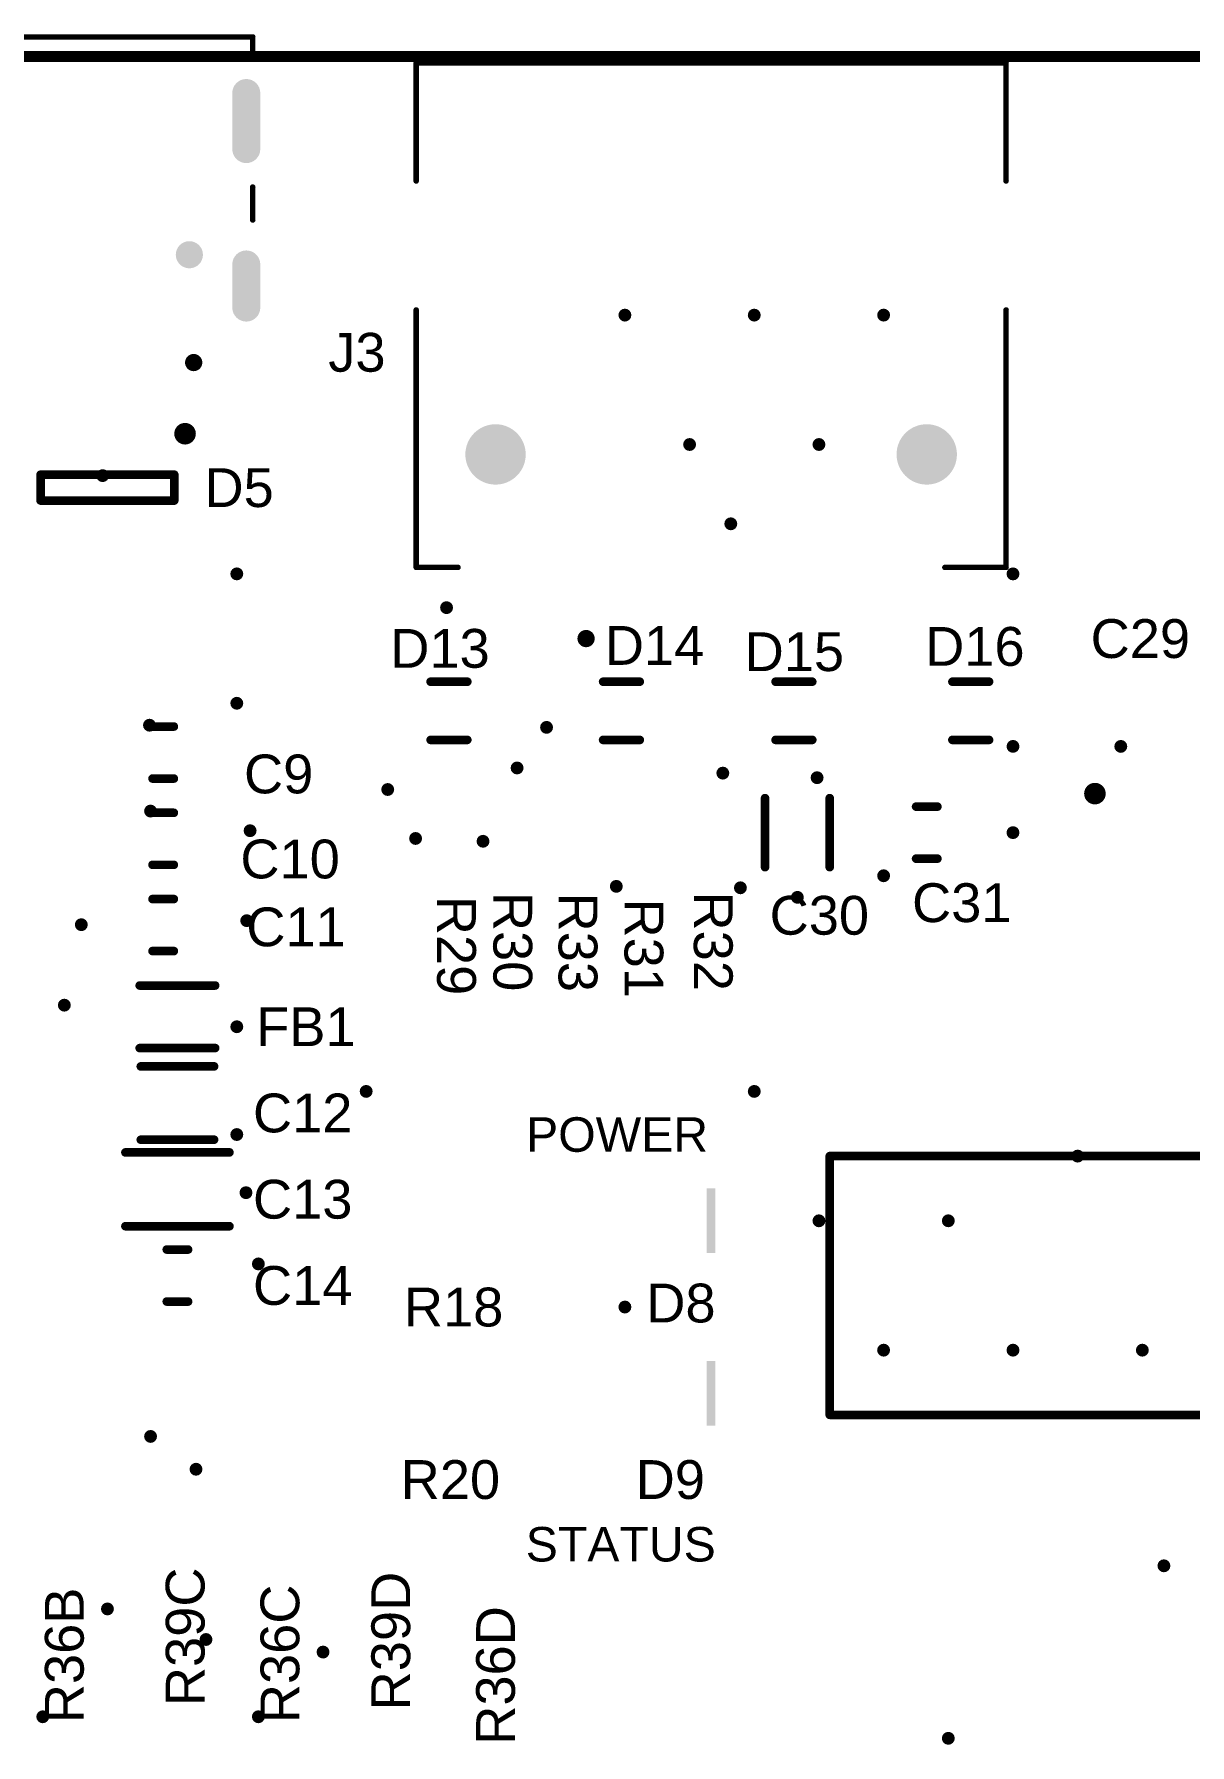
# Model space of a CAD drawing. Header units: inches. Extents: x 10 to 190, y 10 to 91.
# Drawn here: x 121.3 to 148.1, y 50.85 to 90.51 of the extents above; entities that cross this region are included whole.
import ezdxf

# ---------------------------------------------------------------- set-up
doc = ezdxf.new("R2010")
doc.units = ezdxf.units.IN
for name, color, linetype in [('Board Outline', 216, 'Continuous'), ('Pad Holes', 156, 'Continuous'), ('Top Overlay', 2, 'Continuous'), ('Via Holes', 16, 'Continuous')]:
    doc.layers.add(name, color=color, linetype=linetype)
doc.styles.add('Arial', font='', dxfattribs={"height": 0.2})
doc.styles.get('Arial').set_extended_font_data('Arial')

# ---------------------------------------------------------------- blocks, each defined once
blk = doc.blocks.new('JAE_DX07S016JA1R1500_27')
at = {"layer": 'Pad Holes'}
h = blk.add_hatch(color=7, dxfattribs=at)
edge = h.paths.add_edge_path()
edge.add_arc((-4.32, 0.225), 0.325, 180, 360)
edge.add_line((-3.995, 0.225), (-3.995, 1.225))
edge.add_arc((-4.32, 1.225), 0.325, 0, 180)
edge.add_line((-4.645, 1.225), (-4.645, 0.225))
h = blk.add_hatch(color=7, dxfattribs=at)
edge = h.paths.add_edge_path()
edge.add_arc((4.32, 0.225), 0.325, 180, 360)
edge.add_line((4.645, 0.225), (4.645, 1.225))
edge.add_arc((4.32, 1.225), 0.325, 0, 180)
edge.add_line((3.995, 1.225), (3.995, 0.225))
h = blk.add_hatch(color=7, dxfattribs=at)
edge = h.paths.add_edge_path()
edge.add_arc((-3, 0), 0.315, 0, 360)
h = blk.add_hatch(color=7, dxfattribs=at)
edge = h.paths.add_edge_path()
edge.add_arc((3, 0), 0.315, 0, 360)
h = blk.add_hatch(color=7, dxfattribs=at)
edge = h.paths.add_edge_path()
edge.add_arc((3, 0), 0.3, 0, 360)
h = blk.add_hatch(color=7, dxfattribs=at)
edge = h.paths.add_edge_path()
edge.add_arc((-4.32, -3.75), 0.325, 180, 360)
edge.add_line((-3.995, -3.75), (-3.995, -2.45))
edge.add_arc((-4.32, -2.45), 0.325, 0, 180)
edge.add_line((-4.645, -2.45), (-4.645, -3.75))
h = blk.add_hatch(color=7, dxfattribs=at)
edge = h.paths.add_edge_path()
edge.add_arc((4.32, -3.75), 0.325, 180, 360)
edge.add_line((4.645, -3.75), (4.645, -2.45))
edge.add_arc((4.32, -2.45), 0.325, 0, 180)
edge.add_line((3.995, -2.45), (3.995, -3.75))
at = {"layer": 'Top Overlay'}
for points in [[(-3, 2.5, 0.2, 0.2, 1), (-3.2, 2.5, 0.2, 0.2, 1)], [(-3.25, 2.5, 0.1, 0.1, 1), (-3.15, 2.5, 0.1, 0.1, 1)], [(-3.05, 2.5, 0.1, 0.1, 1), (-2.95, 2.5, 0.1, 0.1, 1)], [(-4.502, -0.805, 0.0635, 0.0635, 1), (-4.438, -0.805, 0.0635, 0.0635, 1)], [(4.438, -0.805, 0.0635, 0.0635, 1), (4.502, -0.805, 0.0635, 0.0635, 1)], [(-4.502, -1.57, 0.0635, 0.0635, 1), (-4.438, -1.57, 0.0635, 0.0635, 1)], [(4.438, -1.57, 0.0635, 0.0635, 1), (4.502, -1.57, 0.0635, 0.0635, 1)], [(-4.502, -4.63, 0.0635, 0.0635, 1), (-4.438, -4.63, 0.0635, 0.0635, 1)], [(4.438, -4.63, 0.0635, 0.0635, 1), (4.502, -4.63, 0.0635, 0.0635, 1)], [(-4.502, -5.05, 0.0635, 0.0635, 1), (-4.438, -5.05, 0.0635, 0.0635, 1)], [(-4.502, -5.05, 0.0635, 0.0635, 1), (-4.438, -5.05, 0.0635, 0.0635, 1)], [(4.438, -5.05, 0.0635, 0.0635, 1), (4.502, -5.05, 0.0635, 0.0635, 1)], [(4.438, -5.05, 0.0635, 0.0635, 1), (4.502, -5.05, 0.0635, 0.0635, 1)]]:
    blk.add_lwpolyline(points, format="xyseb", close=True, dxfattribs=at)
for points in [[(-4.47, -0.805, 0.127, 0.127, 0), (-4.47, -1.57, 0.127, 0.127, 0)], [(4.47, -0.805, 0.127, 0.127, 0), (4.47, -1.57, 0.127, 0.127, 0)], [(-4.47, -4.63, 0.127, 0.127, 0), (-4.47, -5.05, 0.127, 0.127, 0)], [(4.47, -4.63, 0.127, 0.127, 0), (4.47, -5.05, 0.127, 0.127, 0)], [(4.47, -5.05, 0.127, 0.127, 0), (-4.47, -5.05, 0.127, 0.127, 0)]]:
    blk.add_lwpolyline(points, format="xyseb", dxfattribs=at)
blk = doc.blocks.new('FP_C04_057_SN_MFG_78')
at = {"layer": 'Top Overlay'}
for points in [[(-1.55, 2.5, 0.2, 0.2, 0), (1.55, 2.5, 0.2, 0.2, 0)], [(-1.55, -2.5, 0.2, 0.2, 0), (1.55, -2.5, 0.2, 0.2, 0)]]:
    blk.add_lwpolyline(points, format="xyseb", dxfattribs=at)
for points in [[(-1.6, 2.5, 0.1, 0.1, 1), (-1.5, 2.5, 0.1, 0.1, 1)], [(1.5, 2.5, 0.1, 0.1, 1), (1.6, 2.5, 0.1, 0.1, 1)], [(-3.975, 1.905, 0.25, 0.25, 1), (-4.225, 1.905, 0.25, 0.25, 1)], [(-4.287, 1.905, 0.125, 0.125, 1), (-4.163, 1.905, 0.125, 0.125, 1)], [(-4.037, 1.905, 0.125, 0.125, 1), (-3.912, 1.905, 0.125, 0.125, 1)], [(-1.6, -2.5, 0.1, 0.1, 1), (-1.5, -2.5, 0.1, 0.1, 1)], [(1.5, -2.5, 0.1, 0.1, 1), (1.6, -2.5, 0.1, 0.1, 1)]]:
    blk.add_lwpolyline(points, format="xyseb", close=True, dxfattribs=at)
blk = doc.blocks.new('W16MK_1_N_98')
at = {"layer": 'Top Overlay'}
for points in [[(-4.425, 5.295, 0.25, 0.25, 1), (-4.675, 5.295, 0.25, 0.25, 1)], [(-4.737, 5.295, 0.125, 0.125, 1), (-4.613, 5.295, 0.125, 0.125, 1)], [(-4.487, 5.295, 0.125, 0.125, 1), (-4.362, 5.295, 0.125, 0.125, 1)], [(-3.05, 5.25, 0.1, 0.1, 1), (-2.95, 5.25, 0.1, 0.1, 1)], [(-3.05, 5.25, 0.1, 0.1, 1), (-2.95, 5.25, 0.1, 0.1, 1)], [(2.95, 5.25, 0.1, 0.1, 1), (3.05, 5.25, 0.1, 0.1, 1)], [(2.95, 5.25, 0.1, 0.1, 1), (3.05, 5.25, 0.1, 0.1, 1)], [(-1.7, 4.25, 0.6, 0.6, 1), (-2.3, 4.25, 0.6, 0.6, 1)], [(-2.45, 4.25, 0.3, 0.3, 1), (-2.15, 4.25, 0.3, 0.3, 1)], [(-1.85, 4.25, 0.3, 0.3, 1), (-1.55, 4.25, 0.3, 0.3, 1)], [(-3.05, -5.25, 0.1, 0.1, 1), (-2.95, -5.25, 0.1, 0.1, 1)], [(-3.05, -5.25, 0.1, 0.1, 1), (-2.95, -5.25, 0.1, 0.1, 1)], [(2.95, -5.25, 0.1, 0.1, 1), (3.05, -5.25, 0.1, 0.1, 1)], [(2.95, -5.25, 0.1, 0.1, 1), (3.05, -5.25, 0.1, 0.1, 1)]]:
    blk.add_lwpolyline(points, format="xyseb", close=True, dxfattribs=at)
for points in [[(3, 5.25, 0.2, 0.2, 0), (-3, 5.25, 0.2, 0.2, 0)], [(-3, -5.25, 0.2, 0.2, 0), (-3, 5.25, 0.2, 0.2, 0)], [(3, -5.25, 0.2, 0.2, 0), (3, 5.25, 0.2, 0.2, 0)], [(3, -5.25, 0.2, 0.2, 0), (-3, -5.25, 0.2, 0.2, 0)]]:
    blk.add_lwpolyline(points, format="xyseb", dxfattribs=at)
blk = doc.blocks.new('CUI_MSD_11_A_177')
at = {"layer": 'Pad Holes'}
h = blk.add_hatch(color=7, dxfattribs=at)
edge = h.paths.add_edge_path()
edge.add_arc((-5, 3.23), 0.7, 0, 360)
h = blk.add_hatch(color=7, dxfattribs=at)
edge = h.paths.add_edge_path()
edge.add_arc((5, 3.23), 0.7, 0, 360)
at = {"layer": 'Top Overlay'}
for points in [[(3, 7.5, 0.2, 0.2, 1), (2.8, 7.5, 0.2, 0.2, 1)], [(2.75, 7.5, 0.1, 0.1, 1), (2.85, 7.5, 0.1, 0.1, 1)], [(2.95, 7.5, 0.1, 0.1, 1), (3.05, 7.5, 0.1, 0.1, 1)], [(-6.872, 5.85, 0.0635, 0.0635, 1), (-6.808, 5.85, 0.0635, 0.0635, 1)], [(-6.872, 5.85, 0.0635, 0.0635, 1), (-6.808, 5.85, 0.0635, 0.0635, 1)], [(-5.452, 5.85, 0.0635, 0.0635, 1), (-5.388, 5.85, 0.0635, 0.0635, 1)], [(5.838, 5.85, 0.0635, 0.0635, 1), (5.902, 5.85, 0.0635, 0.0635, 1)], [(6.808, 5.85, 0.0635, 0.0635, 1), (6.872, 5.85, 0.0635, 0.0635, 1)], [(6.808, 5.85, 0.0635, 0.0635, 1), (6.872, 5.85, 0.0635, 0.0635, 1)], [(-6.872, -0.12, 0.0635, 0.0635, 1), (-6.808, -0.12, 0.0635, 0.0635, 1)], [(6.808, -0.12, 0.0635, 0.0635, 1), (6.872, -0.12, 0.0635, 0.0635, 1)], [(-6.872, -3.11, 0.0635, 0.0635, 1), (-6.808, -3.11, 0.0635, 0.0635, 1)], [(6.808, -3.11, 0.0635, 0.0635, 1), (6.872, -3.11, 0.0635, 0.0635, 1)], [(-6.872, -5.85, 0.0635, 0.0635, 1), (-6.808, -5.85, 0.0635, 0.0635, 1)], [(-6.872, -5.85, 0.0635, 0.0635, 1), (-6.808, -5.85, 0.0635, 0.0635, 1)], [(6.808, -5.85, 0.0635, 0.0635, 1), (6.872, -5.85, 0.0635, 0.0635, 1)], [(6.808, -5.85, 0.0635, 0.0635, 1), (6.872, -5.85, 0.0635, 0.0635, 1)]]:
    blk.add_lwpolyline(points, format="xyseb", close=True, dxfattribs=at)
for points in [[(-5.42, 5.85, 0.127, 0.127, 0), (-6.84, 5.85, 0.127, 0.127, 0)], [(-6.84, 5.85, 0.127, 0.127, 0), (-6.84, -0.12, 0.127, 0.127, 0)], [(6.84, 5.85, 0.127, 0.127, 0), (5.87, 5.85, 0.127, 0.127, 0)], [(6.84, 5.85, 0.127, 0.127, 0), (6.84, -0.12, 0.127, 0.127, 0)], [(-6.84, -3.11, 0.127, 0.127, 0), (-6.84, -5.85, 0.127, 0.127, 0)], [(6.84, -3.11, 0.127, 0.127, 0), (6.84, -5.85, 0.127, 0.127, 0)], [(6.84, -5.85, 0.127, 0.127, 0), (-6.84, -5.85, 0.127, 0.127, 0)]]:
    blk.add_lwpolyline(points, format="xyseb", dxfattribs=at)
blk = doc.blocks.new('FP_BLM18_0_15__0_8_MFG_180')
at = {"layer": 'Top Overlay'}
for points in [[(0.875, 0.725, 0.2, 0.2, 0), (-0.875, 0.725, 0.2, 0.2, 0)], [(0.875, -0.725, 0.2, 0.2, 0), (-0.875, -0.725, 0.2, 0.2, 0)]]:
    blk.add_lwpolyline(points, format="xyseb", dxfattribs=at)
for points in [[(-0.925, 0.725, 0.1, 0.1, 1), (-0.825, 0.725, 0.1, 0.1, 1)], [(0.825, 0.725, 0.1, 0.1, 1), (0.925, 0.725, 0.1, 0.1, 1)], [(-0.925, -0.725, 0.1, 0.1, 1), (-0.825, -0.725, 0.1, 0.1, 1)], [(0.825, -0.725, 0.1, 0.1, 1), (0.925, -0.725, 0.1, 0.1, 1)]]:
    blk.add_lwpolyline(points, format="xyseb", close=True, dxfattribs=at)
blk = doc.blocks.new('FP_SOD323_CA_MFG_185')
at = {"layer": 'Top Overlay'}
for points in [[(-0.425, 0.675, 0.2, 0.2, 0), (0.425, 0.675, 0.2, 0.2, 0)], [(-0.425, -0.675, 0.2, 0.2, 0), (0.425, -0.675, 0.2, 0.2, 0)]]:
    blk.add_lwpolyline(points, format="xyseb", dxfattribs=at)
for points in [[(-0.475, 0.675, 0.1, 0.1, 1), (-0.375, 0.675, 0.1, 0.1, 1)], [(0.375, 0.675, 0.1, 0.1, 1), (0.475, 0.675, 0.1, 0.1, 1)], [(-0.475, -0.675, 0.1, 0.1, 1), (-0.375, -0.675, 0.1, 0.1, 1)], [(0.375, -0.675, 0.1, 0.1, 1), (0.475, -0.675, 0.1, 0.1, 1)]]:
    blk.add_lwpolyline(points, format="xyseb", close=True, dxfattribs=at)
blk = doc.blocks.new('FP_SOD323_CA_MFG_186')
at = {"layer": 'Top Overlay'}
for points in [[(-0.425, 0.675, 0.2, 0.2, 0), (0.425, 0.675, 0.2, 0.2, 0)], [(-0.425, -0.675, 0.2, 0.2, 0), (0.425, -0.675, 0.2, 0.2, 0)]]:
    blk.add_lwpolyline(points, format="xyseb", dxfattribs=at)
for points in [[(-0.475, 0.675, 0.1, 0.1, 1), (-0.375, 0.675, 0.1, 0.1, 1)], [(0.375, 0.675, 0.1, 0.1, 1), (0.475, 0.675, 0.1, 0.1, 1)], [(-0.475, -0.675, 0.1, 0.1, 1), (-0.375, -0.675, 0.1, 0.1, 1)], [(0.375, -0.675, 0.1, 0.1, 1), (0.475, -0.675, 0.1, 0.1, 1)]]:
    blk.add_lwpolyline(points, format="xyseb", close=True, dxfattribs=at)
blk = doc.blocks.new('FP_SOD323_CA_MFG_187')
at = {"layer": 'Top Overlay'}
for points in [[(0.425, 0.675, 0.2, 0.2, 0), (-0.425, 0.675, 0.2, 0.2, 0)], [(0.425, -0.675, 0.2, 0.2, 0), (-0.425, -0.675, 0.2, 0.2, 0)]]:
    blk.add_lwpolyline(points, format="xyseb", dxfattribs=at)
for points in [[(-0.475, 0.675, 0.1, 0.1, 1), (-0.375, 0.675, 0.1, 0.1, 1)], [(0.375, 0.675, 0.1, 0.1, 1), (0.475, 0.675, 0.1, 0.1, 1)], [(-0.475, -0.675, 0.1, 0.1, 1), (-0.375, -0.675, 0.1, 0.1, 1)], [(0.375, -0.675, 0.1, 0.1, 1), (0.475, -0.675, 0.1, 0.1, 1)]]:
    blk.add_lwpolyline(points, format="xyseb", close=True, dxfattribs=at)
blk = doc.blocks.new('FP_SOD323_CA_MFG_188')
at = {"layer": 'Top Overlay'}
for points in [[(0.425, 0.675, 0.2, 0.2, 0), (-0.425, 0.675, 0.2, 0.2, 0)], [(0.425, -0.675, 0.2, 0.2, 0), (-0.425, -0.675, 0.2, 0.2, 0)]]:
    blk.add_lwpolyline(points, format="xyseb", dxfattribs=at)
for points in [[(-0.475, 0.675, 0.1, 0.1, 1), (-0.375, 0.675, 0.1, 0.1, 1)], [(0.375, 0.675, 0.1, 0.1, 1), (0.475, 0.675, 0.1, 0.1, 1)], [(-0.475, -0.675, 0.1, 0.1, 1), (-0.375, -0.675, 0.1, 0.1, 1)], [(0.375, -0.675, 0.1, 0.1, 1), (0.475, -0.675, 0.1, 0.1, 1)]]:
    blk.add_lwpolyline(points, format="xyseb", close=True, dxfattribs=at)
blk = doc.blocks.new('WL_SMCW_1206_150120__75000_200')
at = {"layer": 'Top Overlay'}
blk.add_hatch(color=2, dxfattribs=at).paths.add_polyline_path([(-2.6, -0.75), (-2.4, -0.75), (-2.4, 0.75), (-2.6, 0.75)])
blk = doc.blocks.new('WL_SMCW_1206_150120__75000_201')
at = {"layer": 'Top Overlay'}
blk.add_hatch(color=2, dxfattribs=at).paths.add_polyline_path([(-2.6, -0.75), (-2.4, -0.75), (-2.4, 0.75), (-2.6, 0.75)])
blk = doc.blocks.new('SMTC_SOT23_6_V_204')
at = {"layer": 'Top Overlay'}
for points in [[(-1.125, 1.8, 0.25, 0.25, 1), (-1.375, 1.8, 0.25, 0.25, 1)], [(-1.438, 1.8, 0.125, 0.125, 1), (-1.313, 1.8, 0.125, 0.125, 1)], [(-1.187, 1.8, 0.125, 0.125, 1), (-1.062, 1.8, 0.125, 0.125, 1)], [(-0.35, 1.55, 0.1, 0.1, 1), (-0.25, 1.55, 0.1, 0.1, 1)], [(-0.35, 1.55, 0.1, 0.1, 1), (-0.25, 1.55, 0.1, 0.1, 1)], [(0.25, 1.55, 0.1, 0.1, 1), (0.35, 1.55, 0.1, 0.1, 1)], [(0.25, 1.55, 0.1, 0.1, 1), (0.35, 1.55, 0.1, 0.1, 1)], [(-0.35, -1.55, 0.1, 0.1, 1), (-0.25, -1.55, 0.1, 0.1, 1)], [(-0.35, -1.55, 0.1, 0.1, 1), (-0.25, -1.55, 0.1, 0.1, 1)], [(0.25, -1.55, 0.1, 0.1, 1), (0.35, -1.55, 0.1, 0.1, 1)], [(0.25, -1.55, 0.1, 0.1, 1), (0.35, -1.55, 0.1, 0.1, 1)]]:
    blk.add_lwpolyline(points, format="xyseb", close=True, dxfattribs=at)
for points in [[(0.3, 1.55, 0.2, 0.2, 0), (-0.3, 1.55, 0.2, 0.2, 0)], [(-0.3, -1.55, 0.2, 0.2, 0), (-0.3, 1.55, 0.2, 0.2, 0)], [(0.3, -1.55, 0.2, 0.2, 0), (0.3, 1.55, 0.2, 0.2, 0)], [(0.3, -1.55, 0.2, 0.2, 0), (-0.3, -1.55, 0.2, 0.2, 0)]]:
    blk.add_lwpolyline(points, format="xyseb", dxfattribs=at)
blk = doc.blocks.new('FP_CGA3E_0_3_0_1_IPC_A_205')
at = {"layer": 'Top Overlay'}
for points in [[(-0.247, 0.603, 0.2, 0.2, 0), (0.247, 0.603, 0.2, 0.2, 0)], [(-0.247, -0.603, 0.2, 0.2, 0), (0.247, -0.603, 0.2, 0.2, 0)]]:
    blk.add_lwpolyline(points, format="xyseb", dxfattribs=at)
for points in [[(-0.297, 0.603, 0.1, 0.1, 1), (-0.197, 0.603, 0.1, 0.1, 1)], [(0.197, 0.603, 0.1, 0.1, 1), (0.297, 0.603, 0.1, 0.1, 1)], [(-0.297, -0.603, 0.1, 0.1, 1), (-0.197, -0.603, 0.1, 0.1, 1)], [(0.197, -0.603, 0.1, 0.1, 1), (0.297, -0.603, 0.1, 0.1, 1)]]:
    blk.add_lwpolyline(points, format="xyseb", close=True, dxfattribs=at)
blk = doc.blocks.new('FP_C1608_080_0_1_MFG_206')
at = {"layer": 'Top Overlay'}
for points in [[(-0.8, 0.75, 0.2, 0.2, 0), (0.8, 0.75, 0.2, 0.2, 0)], [(-0.8, -0.75, 0.2, 0.2, 0), (0.8, -0.75, 0.2, 0.2, 0)]]:
    blk.add_lwpolyline(points, format="xyseb", dxfattribs=at)
for points in [[(-0.85, 0.75, 0.1, 0.1, 1), (-0.75, 0.75, 0.1, 0.1, 1)], [(0.75, 0.75, 0.1, 0.1, 1), (0.85, 0.75, 0.1, 0.1, 1)], [(-0.85, -0.75, 0.1, 0.1, 1), (-0.75, -0.75, 0.1, 0.1, 1)], [(0.75, -0.75, 0.1, 0.1, 1), (0.85, -0.75, 0.1, 0.1, 1)]]:
    blk.add_lwpolyline(points, format="xyseb", close=True, dxfattribs=at)
blk = doc.blocks.new('FP_CGA3E_0_3_0_1_IPC_A_224')
at = {"layer": 'Top Overlay'}
for points in [[(-0.247, 0.603, 0.2, 0.2, 0), (0.247, 0.603, 0.2, 0.2, 0)], [(-0.247, -0.603, 0.2, 0.2, 0), (0.247, -0.603, 0.2, 0.2, 0)]]:
    blk.add_lwpolyline(points, format="xyseb", dxfattribs=at)
for points in [[(-0.297, 0.603, 0.1, 0.1, 1), (-0.197, 0.603, 0.1, 0.1, 1)], [(0.197, 0.603, 0.1, 0.1, 1), (0.297, 0.603, 0.1, 0.1, 1)], [(-0.297, -0.603, 0.1, 0.1, 1), (-0.197, -0.603, 0.1, 0.1, 1)], [(0.197, -0.603, 0.1, 0.1, 1), (0.297, -0.603, 0.1, 0.1, 1)]]:
    blk.add_lwpolyline(points, format="xyseb", close=True, dxfattribs=at)
blk = doc.blocks.new('FP_C1608_080_0_1_IPC_B_225')
at = {"layer": 'Top Overlay'}
for points in [[(-1.206, 0.856, 0.2, 0.2, 0), (1.206, 0.856, 0.2, 0.2, 0)], [(-1.206, -0.856, 0.2, 0.2, 0), (1.206, -0.856, 0.2, 0.2, 0)]]:
    blk.add_lwpolyline(points, format="xyseb", dxfattribs=at)
for points in [[(-1.256, 0.856, 0.1, 0.1, 1), (-1.156, 0.856, 0.1, 0.1, 1)], [(1.156, 0.856, 0.1, 0.1, 1), (1.256, 0.856, 0.1, 0.1, 1)], [(-1.256, -0.856, 0.1, 0.1, 1), (-1.156, -0.856, 0.1, 0.1, 1)], [(1.156, -0.856, 0.1, 0.1, 1), (1.256, -0.856, 0.1, 0.1, 1)]]:
    blk.add_lwpolyline(points, format="xyseb", close=True, dxfattribs=at)
blk = doc.blocks.new('FP_CC0603_DA_MFG_226')
at = {"layer": 'Top Overlay'}
for points in [[(-0.85, 0.85, 0.2, 0.2, 0), (0.85, 0.85, 0.2, 0.2, 0)], [(-0.85, -0.85, 0.2, 0.2, 0), (0.85, -0.85, 0.2, 0.2, 0)]]:
    blk.add_lwpolyline(points, format="xyseb", dxfattribs=at)
for points in [[(-0.9, 0.85, 0.1, 0.1, 1), (-0.8, 0.85, 0.1, 0.1, 1)], [(0.8, 0.85, 0.1, 0.1, 1), (0.9, 0.85, 0.1, 0.1, 1)], [(-0.9, -0.85, 0.1, 0.1, 1), (-0.8, -0.85, 0.1, 0.1, 1)], [(0.8, -0.85, 0.1, 0.1, 1), (0.9, -0.85, 0.1, 0.1, 1)]]:
    blk.add_lwpolyline(points, format="xyseb", close=True, dxfattribs=at)
blk = doc.blocks.new('FP_CGA3E_0_3_0_1_IPC_A_227')
at = {"layer": 'Top Overlay'}
for points in [[(0.247, 0.603, 0.2, 0.2, 0), (-0.247, 0.603, 0.2, 0.2, 0)], [(0.247, -0.603, 0.2, 0.2, 0), (-0.247, -0.603, 0.2, 0.2, 0)]]:
    blk.add_lwpolyline(points, format="xyseb", dxfattribs=at)
for points in [[(-0.297, 0.603, 0.1, 0.1, 1), (-0.197, 0.603, 0.1, 0.1, 1)], [(0.197, 0.603, 0.1, 0.1, 1), (0.297, 0.603, 0.1, 0.1, 1)], [(-0.297, -0.603, 0.1, 0.1, 1), (-0.197, -0.603, 0.1, 0.1, 1)], [(0.197, -0.603, 0.1, 0.1, 1), (0.297, -0.603, 0.1, 0.1, 1)]]:
    blk.add_lwpolyline(points, format="xyseb", close=True, dxfattribs=at)
blk = doc.blocks.new('FP_CGA3E_0_3_0_1_IPC_A_228')
at = {"layer": 'Top Overlay'}
for points in [[(0.247, 0.603, 0.2, 0.2, 0), (-0.247, 0.603, 0.2, 0.2, 0)], [(0.247, -0.603, 0.2, 0.2, 0), (-0.247, -0.603, 0.2, 0.2, 0)]]:
    blk.add_lwpolyline(points, format="xyseb", dxfattribs=at)
for points in [[(-0.297, 0.603, 0.1, 0.1, 1), (-0.197, 0.603, 0.1, 0.1, 1)], [(0.197, 0.603, 0.1, 0.1, 1), (0.297, 0.603, 0.1, 0.1, 1)], [(-0.297, -0.603, 0.1, 0.1, 1), (-0.197, -0.603, 0.1, 0.1, 1)], [(0.197, -0.603, 0.1, 0.1, 1), (0.297, -0.603, 0.1, 0.1, 1)]]:
    blk.add_lwpolyline(points, format="xyseb", close=True, dxfattribs=at)
blk = doc.blocks.new('FP_CGA3E_0_3_0_1_IPC_A_229')
at = {"layer": 'Top Overlay'}
for points in [[(0.247, 0.603, 0.2, 0.2, 0), (-0.247, 0.603, 0.2, 0.2, 0)], [(0.247, -0.603, 0.2, 0.2, 0), (-0.247, -0.603, 0.2, 0.2, 0)]]:
    blk.add_lwpolyline(points, format="xyseb", dxfattribs=at)
for points in [[(-0.297, 0.603, 0.1, 0.1, 1), (-0.197, 0.603, 0.1, 0.1, 1)], [(0.197, 0.603, 0.1, 0.1, 1), (0.297, 0.603, 0.1, 0.1, 1)], [(-0.297, -0.603, 0.1, 0.1, 1), (-0.197, -0.603, 0.1, 0.1, 1)], [(0.197, -0.603, 0.1, 0.1, 1), (0.297, -0.603, 0.1, 0.1, 1)]]:
    blk.add_lwpolyline(points, format="xyseb", close=True, dxfattribs=at)

msp = doc.modelspace()

# ---------------------------------------------------------------- hatches: boundary and pattern name
at = {"layer": 'Via Holes'}
h = msp.add_hatch(color=7, dxfattribs=at)
edge = h.paths.add_edge_path()
edge.add_arc((135, 84), 0.15, 0, 360)
h = msp.add_hatch(color=7, dxfattribs=at)
edge = h.paths.add_edge_path()
edge.add_arc((138, 84), 0.15, 0, 360)
h = msp.add_hatch(color=7, dxfattribs=at)
edge = h.paths.add_edge_path()
edge.add_arc((141, 84), 0.15, 0, 360)
h = msp.add_hatch(color=7, dxfattribs=at)
edge = h.paths.add_edge_path()
edge.add_arc((136.5, 81), 0.15, 0, 360)
h = msp.add_hatch(color=7, dxfattribs=at)
edge = h.paths.add_edge_path()
edge.add_arc((139.5, 81), 0.15, 0, 360)
h = msp.add_hatch(color=7, dxfattribs=at)
edge = h.paths.add_edge_path()
edge.add_arc((122.889, 80.278), 0.15, 0, 360)
h = msp.add_hatch(color=7, dxfattribs=at)
edge = h.paths.add_edge_path()
edge.add_arc((137.456, 79.161), 0.15, 0, 360)
h = msp.add_hatch(color=7, dxfattribs=at)
edge = h.paths.add_edge_path()
edge.add_arc((126, 78), 0.15, 0, 360)
h = msp.add_hatch(color=7, dxfattribs=at)
edge = h.paths.add_edge_path()
edge.add_arc((144, 78), 0.15, 0, 360)
h = msp.add_hatch(color=7, dxfattribs=at)
edge = h.paths.add_edge_path()
edge.add_arc((130.864, 77.217), 0.15, 0, 360)
h = msp.add_hatch(color=7, dxfattribs=at)
edge = h.paths.add_edge_path()
edge.add_arc((126, 75), 0.15, 0, 360)
h = msp.add_hatch(color=7, dxfattribs=at)
edge = h.paths.add_edge_path()
edge.add_arc((123.975, 74.492), 0.15, 0, 360)
h = msp.add_hatch(color=7, dxfattribs=at)
edge = h.paths.add_edge_path()
edge.add_arc((133.183, 74.441), 0.15, 0, 360)
h = msp.add_hatch(color=7, dxfattribs=at)
edge = h.paths.add_edge_path()
edge.add_arc((144, 74), 0.15, 0, 360)
h = msp.add_hatch(color=7, dxfattribs=at)
edge = h.paths.add_edge_path()
edge.add_arc((146.5, 74), 0.15, 0, 360)
h = msp.add_hatch(color=7, dxfattribs=at)
edge = h.paths.add_edge_path()
edge.add_arc((132.5, 73.5), 0.15, 0, 360)
h = msp.add_hatch(color=7, dxfattribs=at)
edge = h.paths.add_edge_path()
edge.add_arc((137.271, 73.38), 0.15, 0, 360)
h = msp.add_hatch(color=7, dxfattribs=at)
edge = h.paths.add_edge_path()
edge.add_arc((139.457, 73.274), 0.15, 0, 360)
h = msp.add_hatch(color=7, dxfattribs=at)
edge = h.paths.add_edge_path()
edge.add_arc((129.5, 73), 0.15, 0, 360)
h = msp.add_hatch(color=7, dxfattribs=at)
edge = h.paths.add_edge_path()
edge.add_arc((124, 72.5), 0.15, 0, 360)
h = msp.add_hatch(color=7, dxfattribs=at)
edge = h.paths.add_edge_path()
edge.add_arc((126.308, 72.045), 0.15, 0, 360)
h = msp.add_hatch(color=7, dxfattribs=at)
edge = h.paths.add_edge_path()
edge.add_arc((130.146, 71.865), 0.15, 0, 360)
h = msp.add_hatch(color=7, dxfattribs=at)
edge = h.paths.add_edge_path()
edge.add_arc((131.71, 71.8), 0.15, 0, 360)
h = msp.add_hatch(color=7, dxfattribs=at)
edge = h.paths.add_edge_path()
edge.add_arc((144, 72), 0.15, 0, 360)
h = msp.add_hatch(color=7, dxfattribs=at)
edge = h.paths.add_edge_path()
edge.add_arc((141, 71), 0.15, 0, 360)
h = msp.add_hatch(color=7, dxfattribs=at)
edge = h.paths.add_edge_path()
edge.add_arc((134.801, 70.755), 0.15, 0, 360)
h = msp.add_hatch(color=7, dxfattribs=at)
edge = h.paths.add_edge_path()
edge.add_arc((137.679, 70.721), 0.15, 0, 360)
h = msp.add_hatch(color=7, dxfattribs=at)
edge = h.paths.add_edge_path()
edge.add_arc((139, 70.5), 0.15, 0, 360)
h = msp.add_hatch(color=7, dxfattribs=at)
edge = h.paths.add_edge_path()
edge.add_arc((122.394, 69.866), 0.15, 0, 360)
h = msp.add_hatch(color=7, dxfattribs=at)
edge = h.paths.add_edge_path()
edge.add_arc((126.23, 69.959), 0.15, 0, 360)
h = msp.add_hatch(color=7, dxfattribs=at)
edge = h.paths.add_edge_path()
edge.add_arc((122, 68), 0.15, 0, 360)
h = msp.add_hatch(color=7, dxfattribs=at)
edge = h.paths.add_edge_path()
edge.add_arc((126, 67.5), 0.15, 0, 360)
h = msp.add_hatch(color=7, dxfattribs=at)
edge = h.paths.add_edge_path()
edge.add_arc((129, 66), 0.15, 0, 360)
h = msp.add_hatch(color=7, dxfattribs=at)
edge = h.paths.add_edge_path()
edge.add_arc((138, 66), 0.15, 0, 360)
h = msp.add_hatch(color=7, dxfattribs=at)
edge = h.paths.add_edge_path()
edge.add_arc((126, 65), 0.15, 0, 360)
h = msp.add_hatch(color=7, dxfattribs=at)
edge = h.paths.add_edge_path()
edge.add_arc((145.5, 64.5), 0.15, 0, 360)
h = msp.add_hatch(color=7, dxfattribs=at)
edge = h.paths.add_edge_path()
edge.add_arc((126.213, 63.652), 0.15, 0, 360)
h = msp.add_hatch(color=7, dxfattribs=at)
edge = h.paths.add_edge_path()
edge.add_arc((139.5, 63), 0.15, 0, 360)
h = msp.add_hatch(color=7, dxfattribs=at)
edge = h.paths.add_edge_path()
edge.add_arc((142.5, 63), 0.15, 0, 360)
h = msp.add_hatch(color=7, dxfattribs=at)
edge = h.paths.add_edge_path()
edge.add_arc((126.5, 62), 0.15, 0, 360)
h = msp.add_hatch(color=7, dxfattribs=at)
edge = h.paths.add_edge_path()
edge.add_arc((135, 61), 0.15, 0, 360)
h = msp.add_hatch(color=7, dxfattribs=at)
edge = h.paths.add_edge_path()
edge.add_arc((141, 60), 0.15, 0, 360)
h = msp.add_hatch(color=7, dxfattribs=at)
edge = h.paths.add_edge_path()
edge.add_arc((144, 60), 0.15, 0, 360)
h = msp.add_hatch(color=7, dxfattribs=at)
edge = h.paths.add_edge_path()
edge.add_arc((147, 60), 0.15, 0, 360)
h = msp.add_hatch(color=7, dxfattribs=at)
edge = h.paths.add_edge_path()
edge.add_arc((124, 58), 0.15, 0, 360)
h = msp.add_hatch(color=7, dxfattribs=at)
edge = h.paths.add_edge_path()
edge.add_arc((125.054, 57.239), 0.15, 0, 360)
h = msp.add_hatch(color=7, dxfattribs=at)
edge = h.paths.add_edge_path()
edge.add_arc((147.5, 55), 0.15, 0, 360)
h = msp.add_hatch(color=7, dxfattribs=at)
edge = h.paths.add_edge_path()
edge.add_arc((123, 54), 0.15, 0, 360)
h = msp.add_hatch(color=7, dxfattribs=at)
edge = h.paths.add_edge_path()
edge.add_arc((125.285, 53.291), 0.15, 0, 360)
h = msp.add_hatch(color=7, dxfattribs=at)
edge = h.paths.add_edge_path()
edge.add_arc((128, 53), 0.15, 0, 360)
h = msp.add_hatch(color=7, dxfattribs=at)
edge = h.paths.add_edge_path()
edge.add_arc((121.5, 51.5), 0.15, 0, 360)
h = msp.add_hatch(color=7, dxfattribs=at)
edge = h.paths.add_edge_path()
edge.add_arc((126.5, 51.5), 0.15, 0, 360)
h = msp.add_hatch(color=7, dxfattribs=at)
edge = h.paths.add_edge_path()
edge.add_arc((142.5, 51), 0.15, 0, 360)

# ---------------------------------------------------------------- linework, layer by layer
at = {"layer": 'Board Outline'}
msp.add_lwpolyline([(10, 90, 0.254, 0.254, 0), (190, 90, 0.254, 0.254, 0)], format="xyseb", dxfattribs=at)

# ---------------------------------------------------------------- block references
for name, p, rotation in [('JAE_DX07S016JA1R1500_27', (121.9, 85.4), 180), ('CUI_MSD_11_A_177', (137, 84), 180), ('SMTC_SOT23_6_V_204', (123, 80), 270), ('FP_SOD323_CA_MFG_188', (130.92, 74.825), 180), ('FP_SOD323_CA_MFG_187', (134.92, 74.825), 180), ('FP_CGA3E_0_3_0_1_IPC_A_229', (124.293, 73.857), 180), ('FP_C1608_080_0_1_MFG_206', (139, 72), 90), ('FP_CGA3E_0_3_0_1_IPC_A_228', (124.293, 71.857), 180), ('FP_CGA3E_0_3_0_1_IPC_A_227', (124.293, 69.857), 180), ('FP_BLM18_0_15__0_8_MFG_180', (124.623, 67.73), 180), ('W16MK_1_N_98', (145, 61.5), 270), ('WL_SMCW_1206_150120__75000_201', (134.5, 63), 180), ('WL_SMCW_1206_150120__75000_200', (134.5, 59), 180)]:
    msp.add_blockref(name, p, dxfattribs=dict(rotation=rotation))
for name, p in [('FP_SOD323_CA_MFG_186', (138.92, 74.825)), ('FP_SOD323_CA_MFG_185', (143.02, 74.825)), ('FP_C04_057_SN_MFG_78', (150, 71)), ('FP_CGA3E_0_3_0_1_IPC_A_205', (142, 72)), ('FP_CC0603_DA_MFG_226', (124.623, 65.73)), ('FP_C1608_080_0_1_IPC_B_225', (124.623, 63.73)), ('FP_CGA3E_0_3_0_1_IPC_A_224', (124.623, 61.73))]:
    msp.add_blockref(name, p)

# ---------------------------------------------------------------- texts
at = {"layer": 'Top Overlay', "style": 'Arial'}
for s, p in [('J3', (128.122, 82.688)), ('D5', (125.25, 79.55)), ('C29', (145.8, 76.05)), ('D13', (129.559, 75.823)), ('D14', (134.535, 75.891)), ('D15', (137.777, 75.746)), ('D16', (141.963, 75.868)), ('C9', (126.167, 72.911)), ('C10', (126.083, 70.939)), ('C31', (141.659, 69.926)), ('C11', (126.22, 69.365)), ('C30', (138.356, 69.634)), ('FB1', (126.45, 67.05)), ('C12', (126.375, 65.05)), ('C13', (126.375, 63.05)), ('C14', (126.375, 61.05)), ('D8', (135.496, 60.643)), ('R18', (129.875, 60.55)), ('R20', (129.8, 56.55)), ('D9', (135.25, 56.55))]:
    msp.add_text(s, height=0.9, dxfattribs=at).set_placement(p)
for s, height, rotation, p in [('R29', 0.9, 270, (130.646, 70.536)), ('R30', 0.9, 270, (131.95, 70.627)), ('R33', 0.9, 270, (133.462, 70.611)), ('R31', 0.9, 270, (134.991, 70.472)), ('R32', 0.9, 270, (136.599, 70.636)), ('POWER', 0.8, 360, (132.708, 64.6)), ('STATUS', 0.8, 360, (132.7, 55.1)), ('R39C', 0.9, 90, (125.252, 51.746)), ('R39D', 0.9, 90, (130.02, 51.648)), ('R36B', 0.9, 90, (122.45, 51.351)), ('R36C', 0.9, 90, (127.45, 51.351)), ('R36D', 0.9, 90, (132.45, 50.851))]:
    msp.add_text(s, height=height, rotation=rotation, dxfattribs=at).set_placement(p)

doc.saveas('drawing.dxf')
